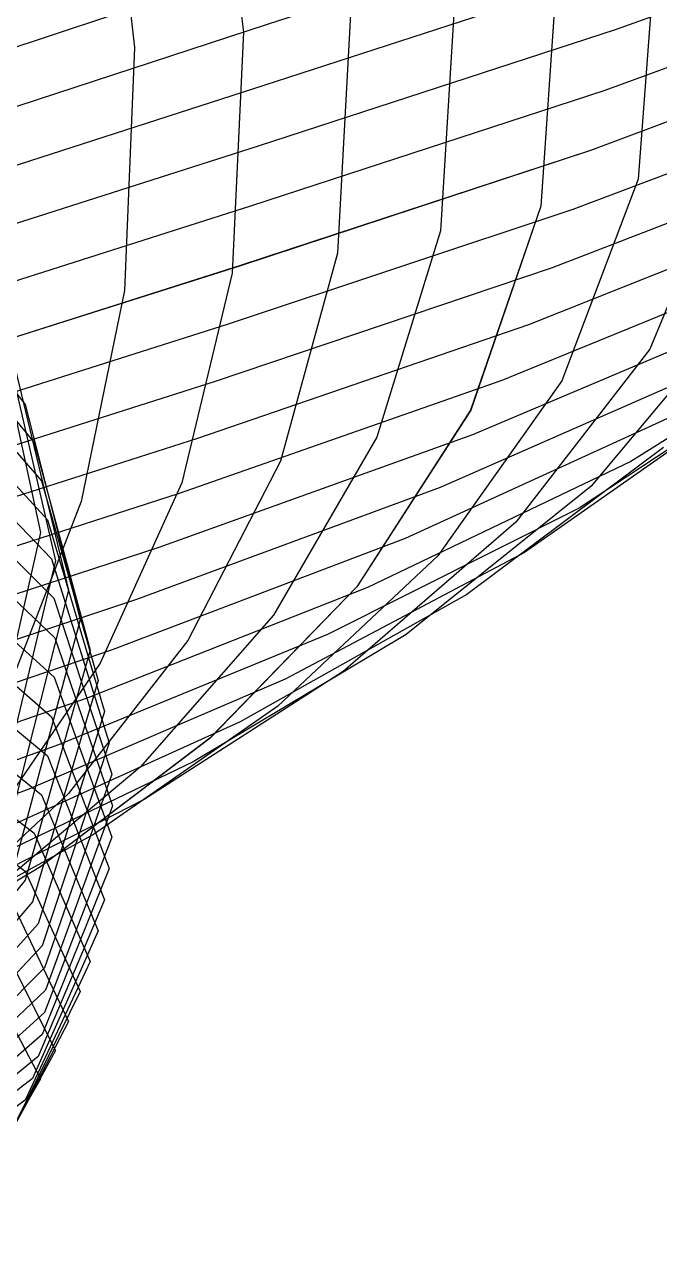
# Model space of a CAD drawing. Header units: metres. Extents: x -281 to 281, y -200 to 200.
# Drawn here: x 73 to 153.7, y -178.8 to -22.8 of the extents above; entities that cross this region are included whole.
import ezdxf

# ---------------------------------------------------------------- set-up
doc = ezdxf.new("R2010")
doc.units = ezdxf.units.M

msp = doc.modelspace()

# ---------------------------------------------------------------- linework, layer by layer
for p, q in [((96.33, 11.18), (100.79, -23.78)), ((96.33, 11.18), (100.79, -23.78)), ((83.06, 9.5), (86.91, -25.74)), ((83.06, 9.5), (86.91, -25.74)), ((149.79, -7.85), (103.81, -22.82)), ((190.67, -8.18), (148.15, -23.47)), ((190.67, -8.18), (148.15, -23.47)), ((153.18, -13.1), (150.97, -42.47)), ((153.18, -13.1), (150.97, -42.47)), ((103.95, -15.05), (57.6, -30.4)), ((103.95, -15.05), (57.6, -30.4)), ((149.18, -15.68), (103.38, -30.57)), ((149.18, -15.68), (103.38, -30.57)), ((140.63, -16.18), (138.6, -45.92)), ((140.62, -16.18), (138.6, -45.92)), ((188.83, -15.82), (146.72, -31.19)), ((188.83, -15.83), (146.72, -31.19)), ((127.69, -18.99), (125.85, -49.07)), ((127.68, -18.99), (125.85, -49.07)), ((114.4, -21.52), (112.75, -51.91)), ((114.39, -21.52), (112.75, -51.91)), ((103.81, -22.82), (57.52, -37.94)), ((103.81, -22.82), (57.52, -37.94)), ((186.47, -23.38), (144.89, -38.82)), ((186.47, -23.39), (144.89, -38.82)), ((100.79, -23.78), (99.34, -54.43)), ((100.79, -23.78), (99.34, -54.43)), ((148.15, -23.47), (102.67, -38.28)), ((148.15, -23.47), (102.67, -38.28)), ((86.91, -25.74), (85.66, -56.63)), ((86.91, -25.74), (85.66, -56.63)), ((103.38, -30.57), (57.28, -45.45)), ((103.38, -30.57), (57.28, -45.45)), ((146.72, -31.19), (101.68, -45.92)), ((146.72, -31.19), (101.68, -45.93)), ((183.6, -30.84), (142.66, -46.35)), ((183.6, -30.84), (142.66, -46.35)), ((102.67, -38.28), (56.89, -52.93)), ((102.67, -38.28), (56.89, -52.93)), ((144.89, -38.82), (100.41, -53.48)), ((144.89, -38.82), (100.41, -53.49)), ((180.23, -38.17), (140.04, -53.76)), ((180.23, -38.17), (140.04, -53.76)), ((162.93, -38.74), (152.44, -64.08)), ((162.93, -38.74), (152.44, -64.08)), ((150.97, -42.47), (141.25, -68.13)), ((150.97, -42.47), (141.25, -68.13)), ((53.5, -46.49), (73.04, -71.13)), ((101.68, -45.92), (56.34, -60.34)), ((101.68, -45.93), (56.34, -60.34)), ((142.66, -46.35), (98.86, -60.94)), ((142.66, -46.35), (98.86, -60.94)), ((138.6, -45.92), (129.67, -71.86)), ((138.6, -45.92), (129.68, -71.86)), ((176.36, -45.35), (137.03, -61.01)), ((176.36, -45.35), (137.03, -61.01)), ((125.85, -49.07), (117.74, -75.27)), ((125.85, -49.07), (117.74, -75.27)), ((54.33, -52.13), (74.18, -75.95)), ((112.75, -51.91), (105.49, -78.35)), ((112.75, -51.91), (105.49, -78.35)), ((172.01, -52.37), (133.65, -68.1)), ((172.01, -52.37), (133.65, -68.1)), ((100.41, -53.48), (55.64, -67.67)), ((100.41, -53.49), (55.64, -67.67)), ((99.34, -54.43), (92.94, -81.08)), ((99.34, -54.43), (92.94, -81.08)), ((140.04, -53.76), (97.05, -68.27)), ((140.04, -53.76), (97.05, -68.27)), ((68.43, -57.22), (74.98, -87.42)), ((85.66, -56.63), (80.14, -83.47)), ((85.66, -56.63), (80.14, -83.47)), ((55.02, -57.86), (75.12, -80.84)), ((167.19, -59.2), (129.9, -75)), ((167.19, -59.2), (129.9, -75)), ((163.21, -59.73), (144.99, -81.51)), ((163.21, -59.73), (145, -81.51)), ((179.05, -60.22), (150.03, -78.4)), ((179.05, -60.22), (150.03, -78.4)), ((98.86, -60.94), (54.78, -74.9)), ((98.86, -60.94), (54.78, -74.9)), ((70.16, -61.75), (76.88, -91.03)), ((137.03, -61.01), (94.96, -75.45)), ((137.03, -61.01), (94.96, -75.45)), ((55.56, -63.65), (75.85, -85.78)), ((152.44, -64.08), (135.42, -86.1)), ((152.44, -64.08), (135.43, -86.1)), ((71.7, -66.4), (78.56, -94.73)), ((161.91, -65.83), (125.8, -81.7)), ((161.9, -65.83), (125.8, -81.7)), ((171.22, -65.95), (143.46, -84.32)), ((171.22, -65.96), (143.46, -84.32)), ((97.05, -68.27), (53.77, -82)), ((97.05, -68.27), (53.77, -82.01)), ((133.65, -68.1), (92.62, -82.47)), ((133.65, -68.1), (92.62, -82.47)), ((141.25, -68.13), (125.48, -90.37)), ((141.25, -68.13), (125.49, -90.37)), ((55.94, -69.49), (76.38, -90.77)), ((73.04, -71.13), (80.03, -98.51)), ((162.92, -71.42), (136.51, -89.96)), ((162.92, -71.42), (136.51, -89.96)), ((129.68, -71.86), (115.2, -94.31)), ((129.67, -71.86), (115.2, -94.31)), ((156.18, -72.24), (121.35, -88.17)), ((156.18, -72.24), (121.35, -88.17)), ((94.96, -75.45), (52.62, -88.97)), ((94.96, -75.45), (52.62, -88.97)), ((56.17, -75.36), (76.69, -95.78)), ((74.18, -75.95), (81.28, -102.35)), ((129.9, -75), (90.02, -89.3)), ((129.9, -75), (90.02, -89.3)), ((117.74, -75.27), (104.6, -97.9)), ((117.74, -75.27), (104.6, -97.91)), ((154.17, -76.61), (129.17, -95.31)), ((154.17, -76.61), (129.18, -95.31)), ((105.49, -78.35), (93.71, -101.15)), ((105.49, -78.35), (93.71, -101.15)), ((150.03, -78.4), (116.57, -94.4)), ((150.03, -78.4), (116.57, -94.4)), ((75.12, -80.84), (82.31, -106.24)), ((92.94, -81.08), (82.57, -104.04)), ((92.94, -81.08), (82.57, -104.04)), ((92.62, -82.47), (51.32, -95.77)), ((92.62, -82.47), (51.32, -95.78)), ((56.25, -81.25), (76.8, -100.8)), ((125.8, -81.7), (87.18, -95.93)), ((125.8, -81.7), (87.18, -95.93)), ((145, -81.51), (121.49, -100.36)), ((144.99, -81.51), (121.49, -100.36)), ((80.14, -83.47), (71.2, -106.55)), ((80.14, -83.47), (71.2, -106.55)), ((75.85, -85.78), (83.11, -110.18)), ((143.46, -84.32), (111.47, -100.37)), ((143.46, -84.32), (111.47, -100.37)), ((56.17, -87.14), (76.7, -105.82)), ((135.43, -86.1), (113.47, -105.09)), ((135.42, -86.1), (113.47, -105.09)), ((74.98, -87.42), (67.36, -121.08)), ((121.35, -88.17), (84.1, -102.34)), ((121.35, -88.17), (84.1, -102.34)), ((90.02, -89.3), (49.88, -102.4)), ((90.02, -89.3), (49.88, -102.4)), ((125.49, -90.37), (105.14, -109.49)), ((125.48, -90.37), (105.14, -109.49)), ((136.51, -89.96), (106.07, -106.07)), ((136.51, -89.96), (106.07, -106.07)), ((76.88, -91.03), (69.06, -123.64)), ((76.38, -90.77), (83.69, -114.15)), ((55.94, -93.01), (76.38, -110.83)), ((78.56, -94.73), (70.58, -126.25)), ((116.57, -94.4), (80.78, -108.5)), ((116.57, -94.4), (80.78, -108.5)), ((115.2, -94.31), (96.52, -113.56)), ((115.2, -94.31), (96.53, -113.55)), ((87.18, -95.93), (48.31, -108.83)), ((87.18, -95.93), (48.31, -108.83)), ((76.69, -95.78), (84.03, -118.15)), ((129.18, -95.31), (100.37, -111.47)), ((129.17, -95.31), (100.37, -111.47)), ((104.6, -97.9), (87.64, -117.26)), ((104.6, -97.91), (87.64, -117.26)), ((55.56, -98.85), (75.85, -115.82)), ((80.03, -98.51), (71.9, -128.91)), ((76.8, -100.8), (84.15, -122.15)), ((111.47, -100.37), (77.25, -114.42)), ((111.47, -100.37), (77.25, -114.42)), ((93.71, -101.15), (78.52, -120.61)), ((93.71, -101.15), (78.52, -120.61)), ((121.49, -100.36), (94.4, -116.57)), ((121.49, -100.36), (94.4, -116.57)), ((84.1, -102.34), (46.6, -115.04)), ((84.1, -102.34), (46.6, -115.04)), ((81.28, -102.35), (73.02, -131.62)), ((82.57, -104.04), (69.18, -123.59)), ((82.57, -104.04), (69.18, -123.59)), ((55.02, -104.64), (75.12, -120.76)), ((106.07, -106.07), (73.5, -120.06)), ((106.07, -106.07), (73.5, -120.06)), ((76.7, -105.82), (84.04, -126.15)), ((113.47, -105.09), (88.17, -121.35)), ((113.47, -105.09), (88.17, -121.35)), ((82.31, -106.24), (73.95, -134.37)), ((80.78, -108.5), (44.76, -121.02)), ((80.78, -108.5), (44.76, -121.02)), ((54.33, -110.37), (74.18, -125.65)), ((83.11, -110.18), (74.67, -137.15)), ((105.14, -109.49), (81.7, -125.8)), ((105.14, -109.49), (81.7, -125.8)), ((100.37, -111.47), (69.56, -125.41)), ((100.37, -111.47), (69.56, -125.41)), ((76.38, -110.83), (83.69, -130.15)), ((96.53, -113.55), (75, -129.9)), ((96.52, -113.56), (75, -129.9)), ((77.25, -114.42), (42.8, -126.76)), ((77.25, -114.42), (42.81, -126.75)), ((83.69, -114.15), (75.19, -139.96)), ((53.5, -116.01), (73.04, -130.47)), ((94.4, -116.57), (65.42, -130.46)), ((94.4, -116.57), (65.42, -130.46)), ((75.85, -115.82), (83.11, -134.12)), ((87.64, -117.26), (68.1, -133.65)), ((87.64, -117.26), (68.1, -133.65)), ((84.03, -118.15), (75.5, -142.77)), ((73.5, -120.06), (40.73, -132.22)), ((73.5, -120.06), (40.73, -132.22)), ((78.52, -120.61), (61.01, -137.03)), ((78.52, -120.61), (61.01, -137.03)), ((88.17, -121.35), (61.1, -135.19)), ((88.17, -121.35), (61.1, -135.19)), ((75.12, -120.76), (82.31, -138.06)), ((84.15, -122.15), (75.6, -145.6)), ((81.7, -125.8), (56.61, -139.59)), ((81.7, -125.8), (56.62, -139.59)), ((74.18, -125.65), (81.28, -141.95)), ((84.04, -126.15), (75.5, -148.43)), ((75, -129.9), (51.97, -143.66)), ((75, -129.9), (51.98, -143.65)), ((73.04, -130.47), (80.03, -145.79)), ((83.69, -130.15), (75.19, -151.24)), ((73.02, -131.62), (46.8, -164.07)), ((83.11, -134.12), (74.67, -154.05)), ((73.95, -134.37), (47.39, -165.52)), ((71.7, -135.2), (78.56, -149.57)), ((74.67, -137.15), (47.85, -166.99)), ((82.31, -138.06), (73.95, -156.83)), ((75.19, -139.96), (48.18, -168.47)), ((70.16, -139.85), (76.87, -153.27)), ((81.28, -141.95), (73.02, -159.58)), ((75.5, -142.77), (48.38, -169.96)), ((68.43, -144.38), (74.98, -156.88)), ((75.6, -145.6), (48.45, -171.45)), ((80.03, -145.79), (71.9, -162.29)), ((75.5, -148.43), (48.38, -172.94)), ((78.56, -149.57), (70.58, -164.95)), ((75.19, -151.24), (48.19, -174.43)), ((74.67, -154.05), (47.85, -175.91)), ((76.87, -153.27), (69.06, -167.56)), ((73.95, -156.83), (47.39, -177.38)), ((74.98, -156.88), (67.36, -170.12)), ((73.02, -159.58), (46.8, -178.83))]:
    msp.add_line(p, q)

doc.saveas('drawing.dxf')
